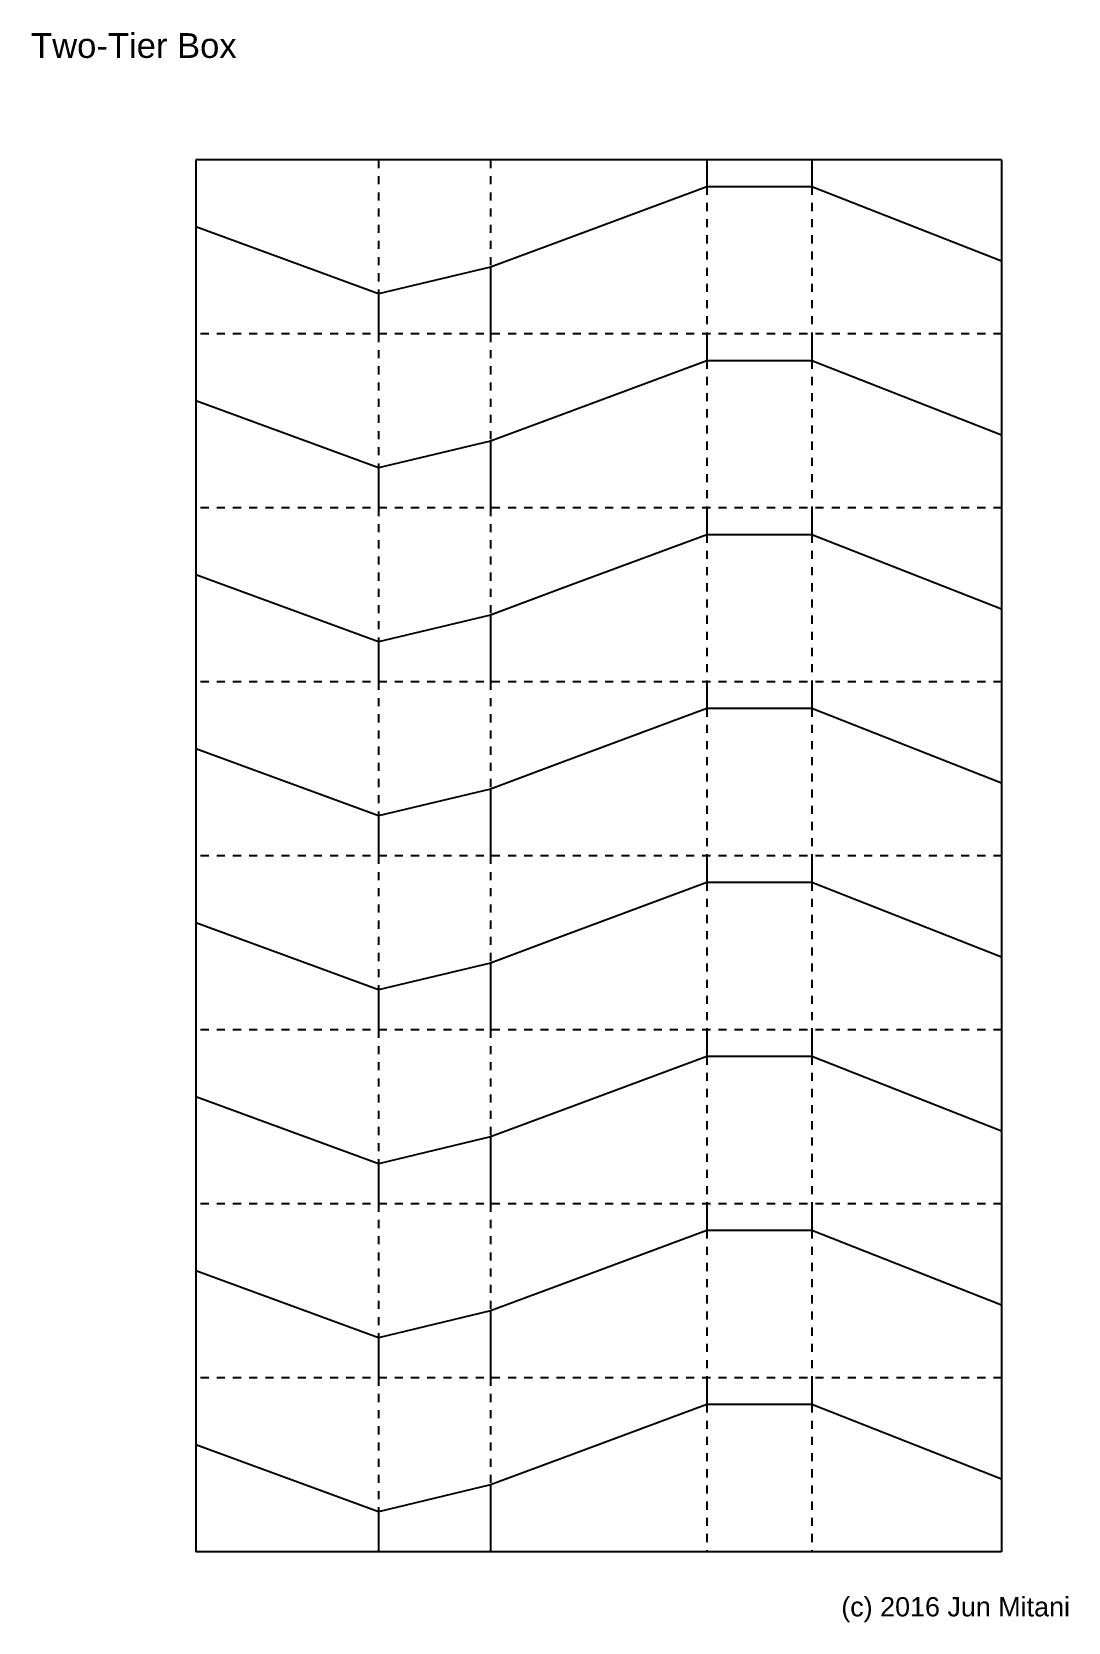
# Model space of a CAD drawing. Extents: x 11 to 192, y -288 to -10.
import ezdxf

# ---------------------------------------------------------------- set-up
doc = ezdxf.new("R2010")
doc.units = 0
for name, pattern in [('AI-LINETYPE-1', [2.822222, 1.411111, -1.411111]), ('AI-LINETYPE-10', [2.822222, 1.411111, -1.411111]), ('AI-LINETYPE-11', [2.822222, 1.411111, -1.411111]), ('AI-LINETYPE-12', [2.822222, 1.411111, -1.411111]), ('AI-LINETYPE-13', [2.822222, 1.411111, -1.411111]), ('AI-LINETYPE-14', [2.822222, 1.411111, -1.411111]), ('AI-LINETYPE-15', [2.822222, 1.411111, -1.411111]), ('AI-LINETYPE-16', [2.822222, 1.411111, -1.411111]), ('AI-LINETYPE-17', [2.822222, 1.411111, -1.411111]), ('AI-LINETYPE-18', [2.822222, 1.411111, -1.411111]), ('AI-LINETYPE-19', [2.822222, 1.411111, -1.411111]), ('AI-LINETYPE-2', [2.822222, 1.411111, -1.411111]), ('AI-LINETYPE-20', [2.822222, 1.411111, -1.411111]), ('AI-LINETYPE-21', [2.822222, 1.411111, -1.411111]), ('AI-LINETYPE-22', [2.822222, 1.411111, -1.411111]), ('AI-LINETYPE-23', [2.822222, 1.411111, -1.411111]), ('AI-LINETYPE-24', [2.822222, 1.411111, -1.411111]), ('AI-LINETYPE-25', [2.822222, 1.411111, -1.411111]), ('AI-LINETYPE-26', [2.822222, 1.411111, -1.411111]), ('AI-LINETYPE-27', [2.822222, 1.411111, -1.411111]), ('AI-LINETYPE-28', [2.822222, 1.411111, -1.411111]), ('AI-LINETYPE-29', [2.822222, 1.411111, -1.411111]), ('AI-LINETYPE-3', [2.822222, 1.411111, -1.411111]), ('AI-LINETYPE-30', [2.822222, 1.411111, -1.411111]), ('AI-LINETYPE-31', [2.822222, 1.411111, -1.411111]), ('AI-LINETYPE-32', [2.822222, 1.411111, -1.411111]), ('AI-LINETYPE-33', [2.822222, 1.411111, -1.411111]), ('AI-LINETYPE-34', [2.822222, 1.411111, -1.411111]), ('AI-LINETYPE-35', [2.822222, 1.411111, -1.411111]), ('AI-LINETYPE-36', [2.822222, 1.411111, -1.411111]), ('AI-LINETYPE-37', [2.822222, 1.411111, -1.411111]), ('AI-LINETYPE-38', [2.822222, 1.411111, -1.411111]), ('AI-LINETYPE-39', [2.822222, 1.411111, -1.411111]), ('AI-LINETYPE-4', [2.822222, 1.411111, -1.411111]), ('AI-LINETYPE-5', [2.822222, 1.411111, -1.411111]), ('AI-LINETYPE-6', [2.822222, 1.411111, -1.411111]), ('AI-LINETYPE-7', [2.822222, 1.411111, -1.411111]), ('AI-LINETYPE-8', [2.822222, 1.411111, -1.411111]), ('AI-LINETYPE-9', [2.822222, 1.411111, -1.411111])]:
    doc.linetypes.add(name, pattern=pattern)
for name, color, linetype in [('CUTLINE', 7, 'CONTINUOUS'), ('MOUNTAINLINE', 7, 'CONTINUOUS'), ('TEXT', 7, 'CONTINUOUS'), ('VALLEYLINE', 7, 'CONTINUOUS')]:
    doc.layers.add(name, color=color, linetype=linetype)

# ---------------------------------------------------------------- blocks, each defined once
blk = doc.blocks.new('BLOCK_2')
at = {"layer": 'CUTLINE', "color": 7}
blk.add_lwpolyline([(180.47, -32.6), (180.47, -275.32)], dxfattribs=at)
blk = doc.blocks.new('BLOCK_3')
at = {"layer": 'CUTLINE', "color": 7}
blk.add_lwpolyline([(39.92, -32.6), (39.92, -275.32)], dxfattribs=at)
blk = doc.blocks.new('BLOCK_4')
at = {"layer": 'CUTLINE', "color": 7}
blk.add_lwpolyline([(180.47, -32.6), (39.92, -32.6)], dxfattribs=at)
blk = doc.blocks.new('BLOCK_5')
at = {"layer": 'CUTLINE', "color": 7}
blk.add_lwpolyline([(180.47, -275.32), (39.92, -275.32)], dxfattribs=at)
blk = doc.blocks.new('BLOCK_6')
at = {"layer": 'VALLEYLINE', "color": 7, "linetype": 'AI-LINETYPE-1'}
blk.add_lwpolyline([(180.47, -62.94), (39.92, -62.94)], dxfattribs=at)
blk = doc.blocks.new('BLOCK_7')
at = {"layer": 'VALLEYLINE', "color": 7, "linetype": 'AI-LINETYPE-2'}
blk.add_lwpolyline([(180.47, -93.28), (39.92, -93.28)], dxfattribs=at)
blk = doc.blocks.new('BLOCK_8')
at = {"layer": 'VALLEYLINE', "color": 7, "linetype": 'AI-LINETYPE-3'}
blk.add_lwpolyline([(180.47, -123.62), (39.92, -123.62)], dxfattribs=at)
blk = doc.blocks.new('BLOCK_9')
at = {"layer": 'VALLEYLINE', "color": 7, "linetype": 'AI-LINETYPE-4'}
blk.add_lwpolyline([(180.47, -153.96), (39.92, -153.96)], dxfattribs=at)
blk = doc.blocks.new('BLOCK_10')
at = {"layer": 'VALLEYLINE', "color": 7, "linetype": 'AI-LINETYPE-5'}
blk.add_lwpolyline([(180.47, -184.3), (39.92, -184.3)], dxfattribs=at)
blk = doc.blocks.new('BLOCK_11')
at = {"layer": 'VALLEYLINE', "color": 7, "linetype": 'AI-LINETYPE-6'}
blk.add_lwpolyline([(180.47, -214.64), (39.92, -214.64)], dxfattribs=at)
blk = doc.blocks.new('BLOCK_12')
at = {"layer": 'VALLEYLINE', "color": 7, "linetype": 'AI-LINETYPE-7'}
blk.add_lwpolyline([(180.47, -244.98), (39.92, -244.98)], dxfattribs=at)
blk = doc.blocks.new('BLOCK_13')
at = {"layer": 'VALLEYLINE', "color": 7, "linetype": 'AI-LINETYPE-8'}
blk.add_lwpolyline([(147.39, -37.27), (147.39, -62.94)], dxfattribs=at)
blk = doc.blocks.new('BLOCK_14')
at = {"layer": 'VALLEYLINE', "color": 7, "linetype": 'AI-LINETYPE-9'}
blk.add_lwpolyline([(129.08, -37.27), (129.08, -62.94)], dxfattribs=at)
blk = doc.blocks.new('BLOCK_15')
at = {"layer": 'VALLEYLINE', "color": 7, "linetype": 'AI-LINETYPE-10'}
blk.add_lwpolyline([(91.33, -32.6), (91.33, -51.29)], dxfattribs=at)
blk = doc.blocks.new('BLOCK_16')
at = {"layer": 'VALLEYLINE', "color": 7, "linetype": 'AI-LINETYPE-11'}
blk.add_lwpolyline([(71.78, -32.6), (71.78, -55.96)], dxfattribs=at)
blk = doc.blocks.new('BLOCK_17')
at = {"layer": 'VALLEYLINE', "color": 7, "linetype": 'AI-LINETYPE-12'}
blk.add_lwpolyline([(147.39, -67.61), (147.39, -93.28)], dxfattribs=at)
blk = doc.blocks.new('BLOCK_18')
at = {"layer": 'VALLEYLINE', "color": 7, "linetype": 'AI-LINETYPE-13'}
blk.add_lwpolyline([(129.08, -67.61), (129.08, -93.28)], dxfattribs=at)
blk = doc.blocks.new('BLOCK_19')
at = {"layer": 'VALLEYLINE', "color": 7, "linetype": 'AI-LINETYPE-14'}
blk.add_lwpolyline([(91.33, -62.94), (91.33, -81.63)], dxfattribs=at)
blk = doc.blocks.new('BLOCK_20')
at = {"layer": 'VALLEYLINE', "color": 7, "linetype": 'AI-LINETYPE-15'}
blk.add_lwpolyline([(71.78, -62.94), (71.78, -86.3)], dxfattribs=at)
blk = doc.blocks.new('BLOCK_21')
at = {"layer": 'VALLEYLINE', "color": 7, "linetype": 'AI-LINETYPE-16'}
blk.add_lwpolyline([(147.39, -97.95), (147.39, -123.62)], dxfattribs=at)
blk = doc.blocks.new('BLOCK_22')
at = {"layer": 'VALLEYLINE', "color": 7, "linetype": 'AI-LINETYPE-17'}
blk.add_lwpolyline([(129.08, -97.95), (129.08, -123.62)], dxfattribs=at)
blk = doc.blocks.new('BLOCK_23')
at = {"layer": 'VALLEYLINE', "color": 7, "linetype": 'AI-LINETYPE-18'}
blk.add_lwpolyline([(91.33, -93.28), (91.33, -111.97)], dxfattribs=at)
blk = doc.blocks.new('BLOCK_24')
at = {"layer": 'VALLEYLINE', "color": 7, "linetype": 'AI-LINETYPE-19'}
blk.add_lwpolyline([(71.78, -93.28), (71.78, -116.64)], dxfattribs=at)
blk = doc.blocks.new('BLOCK_25')
at = {"layer": 'VALLEYLINE', "color": 7, "linetype": 'AI-LINETYPE-20'}
blk.add_lwpolyline([(147.39, -128.29), (147.39, -153.96)], dxfattribs=at)
blk = doc.blocks.new('BLOCK_26')
at = {"layer": 'VALLEYLINE', "color": 7, "linetype": 'AI-LINETYPE-21'}
blk.add_lwpolyline([(129.08, -128.29), (129.08, -153.96)], dxfattribs=at)
blk = doc.blocks.new('BLOCK_27')
at = {"layer": 'VALLEYLINE', "color": 7, "linetype": 'AI-LINETYPE-22'}
blk.add_lwpolyline([(91.33, -123.62), (91.33, -142.31)], dxfattribs=at)
blk = doc.blocks.new('BLOCK_28')
at = {"layer": 'VALLEYLINE', "color": 7, "linetype": 'AI-LINETYPE-23'}
blk.add_lwpolyline([(71.78, -123.62), (71.78, -146.98)], dxfattribs=at)
blk = doc.blocks.new('BLOCK_29')
at = {"layer": 'VALLEYLINE', "color": 7, "linetype": 'AI-LINETYPE-24'}
blk.add_lwpolyline([(147.39, -158.63), (147.39, -184.3)], dxfattribs=at)
blk = doc.blocks.new('BLOCK_30')
at = {"layer": 'VALLEYLINE', "color": 7, "linetype": 'AI-LINETYPE-25'}
blk.add_lwpolyline([(129.08, -158.63), (129.08, -184.3)], dxfattribs=at)
blk = doc.blocks.new('BLOCK_31')
at = {"layer": 'VALLEYLINE', "color": 7, "linetype": 'AI-LINETYPE-26'}
blk.add_lwpolyline([(91.33, -153.96), (91.33, -172.65)], dxfattribs=at)
blk = doc.blocks.new('BLOCK_32')
at = {"layer": 'VALLEYLINE', "color": 7, "linetype": 'AI-LINETYPE-27'}
blk.add_lwpolyline([(71.78, -153.96), (71.78, -177.32)], dxfattribs=at)
blk = doc.blocks.new('BLOCK_33')
at = {"layer": 'VALLEYLINE', "color": 7, "linetype": 'AI-LINETYPE-28'}
blk.add_lwpolyline([(147.39, -188.97), (147.39, -214.64)], dxfattribs=at)
blk = doc.blocks.new('BLOCK_34')
at = {"layer": 'VALLEYLINE', "color": 7, "linetype": 'AI-LINETYPE-29'}
blk.add_lwpolyline([(129.08, -188.97), (129.08, -214.64)], dxfattribs=at)
blk = doc.blocks.new('BLOCK_35')
at = {"layer": 'VALLEYLINE', "color": 7, "linetype": 'AI-LINETYPE-30'}
blk.add_lwpolyline([(91.33, -184.3), (91.33, -202.99)], dxfattribs=at)
blk = doc.blocks.new('BLOCK_36')
at = {"layer": 'VALLEYLINE', "color": 7, "linetype": 'AI-LINETYPE-31'}
blk.add_lwpolyline([(71.78, -184.3), (71.78, -207.66)], dxfattribs=at)
blk = doc.blocks.new('BLOCK_37')
at = {"layer": 'VALLEYLINE', "color": 7, "linetype": 'AI-LINETYPE-32'}
blk.add_lwpolyline([(147.39, -219.31), (147.39, -244.98)], dxfattribs=at)
blk = doc.blocks.new('BLOCK_38')
at = {"layer": 'VALLEYLINE', "color": 7, "linetype": 'AI-LINETYPE-33'}
blk.add_lwpolyline([(129.08, -219.31), (129.08, -244.98)], dxfattribs=at)
blk = doc.blocks.new('BLOCK_39')
at = {"layer": 'VALLEYLINE', "color": 7, "linetype": 'AI-LINETYPE-34'}
blk.add_lwpolyline([(91.33, -214.64), (91.33, -233.33)], dxfattribs=at)
blk = doc.blocks.new('BLOCK_40')
at = {"layer": 'VALLEYLINE', "color": 7, "linetype": 'AI-LINETYPE-35'}
blk.add_lwpolyline([(71.78, -214.64), (71.78, -238)], dxfattribs=at)
blk = doc.blocks.new('BLOCK_41')
at = {"layer": 'VALLEYLINE', "color": 7, "linetype": 'AI-LINETYPE-36'}
blk.add_lwpolyline([(147.39, -249.65), (147.39, -275.32)], dxfattribs=at)
blk = doc.blocks.new('BLOCK_42')
at = {"layer": 'VALLEYLINE', "color": 7, "linetype": 'AI-LINETYPE-37'}
blk.add_lwpolyline([(129.08, -249.65), (129.08, -275.32)], dxfattribs=at)
blk = doc.blocks.new('BLOCK_43')
at = {"layer": 'VALLEYLINE', "color": 7, "linetype": 'AI-LINETYPE-38'}
blk.add_lwpolyline([(91.33, -244.98), (91.33, -263.67)], dxfattribs=at)
blk = doc.blocks.new('BLOCK_44')
at = {"layer": 'VALLEYLINE', "color": 7, "linetype": 'AI-LINETYPE-39'}
blk.add_lwpolyline([(71.78, -244.98), (71.78, -268.34)], dxfattribs=at)
blk = doc.blocks.new('BLOCK_45')
at = {"layer": 'MOUNTAINLINE', "color": 7}
blk.add_lwpolyline([(147.39, -37.27), (129.08, -37.27)], dxfattribs=at)
blk = doc.blocks.new('BLOCK_46')
at = {"layer": 'MOUNTAINLINE', "color": 7}
blk.add_lwpolyline([(129.08, -37.27), (103.91, -46.62)], dxfattribs=at)
blk = doc.blocks.new('BLOCK_47')
at = {"layer": 'MOUNTAINLINE', "color": 7}
blk.add_lwpolyline([(103.91, -46.62), (91.33, -51.29)], dxfattribs=at)
blk = doc.blocks.new('BLOCK_48')
at = {"layer": 'MOUNTAINLINE', "color": 7}
blk.add_lwpolyline([(91.33, -51.29), (71.78, -55.96)], dxfattribs=at)
blk = doc.blocks.new('BLOCK_49')
at = {"layer": 'MOUNTAINLINE', "color": 7}
blk.add_lwpolyline([(71.78, -55.96), (39.92, -44.28)], dxfattribs=at)
blk = doc.blocks.new('BLOCK_50')
at = {"layer": 'MOUNTAINLINE', "color": 7}
blk.add_lwpolyline([(147.39, -32.6), (147.39, -37.27)], dxfattribs=at)
blk = doc.blocks.new('BLOCK_51')
at = {"layer": 'MOUNTAINLINE', "color": 7}
blk.add_lwpolyline([(129.08, -32.6), (129.08, -37.27)], dxfattribs=at)
blk = doc.blocks.new('BLOCK_52')
at = {"layer": 'MOUNTAINLINE', "color": 7}
blk.add_lwpolyline([(91.33, -51.29), (91.33, -62.94)], dxfattribs=at)
blk = doc.blocks.new('BLOCK_53')
at = {"layer": 'MOUNTAINLINE', "color": 7}
blk.add_lwpolyline([(71.78, -55.96), (71.78, -62.94)], dxfattribs=at)
blk = doc.blocks.new('BLOCK_54')
at = {"layer": 'MOUNTAINLINE', "color": 7}
blk.add_lwpolyline([(147.39, -67.61), (129.08, -67.61)], dxfattribs=at)
blk = doc.blocks.new('BLOCK_55')
at = {"layer": 'MOUNTAINLINE', "color": 7}
blk.add_lwpolyline([(129.08, -67.61), (103.91, -76.96)], dxfattribs=at)
blk = doc.blocks.new('BLOCK_56')
at = {"layer": 'MOUNTAINLINE', "color": 7}
blk.add_lwpolyline([(103.91, -76.96), (91.33, -81.63)], dxfattribs=at)
blk = doc.blocks.new('BLOCK_57')
at = {"layer": 'MOUNTAINLINE', "color": 7}
blk.add_lwpolyline([(91.33, -81.63), (71.78, -86.3)], dxfattribs=at)
blk = doc.blocks.new('BLOCK_58')
at = {"layer": 'MOUNTAINLINE', "color": 7}
blk.add_lwpolyline([(71.78, -86.3), (39.92, -74.62)], dxfattribs=at)
blk = doc.blocks.new('BLOCK_59')
at = {"layer": 'MOUNTAINLINE', "color": 7}
blk.add_lwpolyline([(147.39, -62.94), (147.39, -67.61)], dxfattribs=at)
blk = doc.blocks.new('BLOCK_60')
at = {"layer": 'MOUNTAINLINE', "color": 7}
blk.add_lwpolyline([(129.08, -62.94), (129.08, -67.61)], dxfattribs=at)
blk = doc.blocks.new('BLOCK_61')
at = {"layer": 'MOUNTAINLINE', "color": 7}
blk.add_lwpolyline([(91.33, -81.63), (91.33, -93.28)], dxfattribs=at)
blk = doc.blocks.new('BLOCK_62')
at = {"layer": 'MOUNTAINLINE', "color": 7}
blk.add_lwpolyline([(71.78, -86.3), (71.78, -93.28)], dxfattribs=at)
blk = doc.blocks.new('BLOCK_63')
at = {"layer": 'MOUNTAINLINE', "color": 7}
blk.add_lwpolyline([(147.39, -97.95), (129.08, -97.95)], dxfattribs=at)
blk = doc.blocks.new('BLOCK_64')
at = {"layer": 'MOUNTAINLINE', "color": 7}
blk.add_lwpolyline([(129.08, -97.95), (103.91, -107.3)], dxfattribs=at)
blk = doc.blocks.new('BLOCK_65')
at = {"layer": 'MOUNTAINLINE', "color": 7}
blk.add_lwpolyline([(103.91, -107.3), (91.33, -111.97)], dxfattribs=at)
blk = doc.blocks.new('BLOCK_66')
at = {"layer": 'MOUNTAINLINE', "color": 7}
blk.add_lwpolyline([(91.33, -111.97), (71.78, -116.64)], dxfattribs=at)
blk = doc.blocks.new('BLOCK_67')
at = {"layer": 'MOUNTAINLINE', "color": 7}
blk.add_lwpolyline([(71.78, -116.64), (39.92, -104.96)], dxfattribs=at)
blk = doc.blocks.new('BLOCK_68')
at = {"layer": 'MOUNTAINLINE', "color": 7}
blk.add_lwpolyline([(147.39, -93.28), (147.39, -97.95)], dxfattribs=at)
blk = doc.blocks.new('BLOCK_69')
at = {"layer": 'MOUNTAINLINE', "color": 7}
blk.add_lwpolyline([(129.08, -93.28), (129.08, -97.95)], dxfattribs=at)
blk = doc.blocks.new('BLOCK_70')
at = {"layer": 'MOUNTAINLINE', "color": 7}
blk.add_lwpolyline([(91.33, -111.97), (91.33, -123.62)], dxfattribs=at)
blk = doc.blocks.new('BLOCK_71')
at = {"layer": 'MOUNTAINLINE', "color": 7}
blk.add_lwpolyline([(71.78, -116.64), (71.78, -123.62)], dxfattribs=at)
blk = doc.blocks.new('BLOCK_72')
at = {"layer": 'MOUNTAINLINE', "color": 7}
blk.add_lwpolyline([(147.39, -128.29), (129.08, -128.29)], dxfattribs=at)
blk = doc.blocks.new('BLOCK_73')
at = {"layer": 'MOUNTAINLINE', "color": 7}
blk.add_lwpolyline([(129.08, -128.29), (103.91, -137.64)], dxfattribs=at)
blk = doc.blocks.new('BLOCK_74')
at = {"layer": 'MOUNTAINLINE', "color": 7}
blk.add_lwpolyline([(103.91, -137.64), (91.33, -142.31)], dxfattribs=at)
blk = doc.blocks.new('BLOCK_75')
at = {"layer": 'MOUNTAINLINE', "color": 7}
blk.add_lwpolyline([(91.33, -142.31), (71.78, -146.98)], dxfattribs=at)
blk = doc.blocks.new('BLOCK_76')
at = {"layer": 'MOUNTAINLINE', "color": 7}
blk.add_lwpolyline([(71.78, -146.98), (39.92, -135.3)], dxfattribs=at)
blk = doc.blocks.new('BLOCK_77')
at = {"layer": 'MOUNTAINLINE', "color": 7}
blk.add_lwpolyline([(147.39, -123.62), (147.39, -128.29)], dxfattribs=at)
blk = doc.blocks.new('BLOCK_78')
at = {"layer": 'MOUNTAINLINE', "color": 7}
blk.add_lwpolyline([(129.08, -123.62), (129.08, -128.29)], dxfattribs=at)
blk = doc.blocks.new('BLOCK_79')
at = {"layer": 'MOUNTAINLINE', "color": 7}
blk.add_lwpolyline([(91.33, -142.31), (91.33, -153.96)], dxfattribs=at)
blk = doc.blocks.new('BLOCK_80')
at = {"layer": 'MOUNTAINLINE', "color": 7}
blk.add_lwpolyline([(71.78, -146.98), (71.78, -153.96)], dxfattribs=at)
blk = doc.blocks.new('BLOCK_81')
at = {"layer": 'MOUNTAINLINE', "color": 7}
blk.add_lwpolyline([(147.39, -158.63), (129.08, -158.63)], dxfattribs=at)
blk = doc.blocks.new('BLOCK_82')
at = {"layer": 'MOUNTAINLINE', "color": 7}
blk.add_lwpolyline([(129.08, -158.63), (103.91, -167.98)], dxfattribs=at)
blk = doc.blocks.new('BLOCK_83')
at = {"layer": 'MOUNTAINLINE', "color": 7}
blk.add_lwpolyline([(103.91, -167.98), (91.33, -172.65)], dxfattribs=at)
blk = doc.blocks.new('BLOCK_84')
at = {"layer": 'MOUNTAINLINE', "color": 7}
blk.add_lwpolyline([(91.33, -172.65), (71.78, -177.32)], dxfattribs=at)
blk = doc.blocks.new('BLOCK_85')
at = {"layer": 'MOUNTAINLINE', "color": 7}
blk.add_lwpolyline([(71.78, -177.32), (39.92, -165.64)], dxfattribs=at)
blk = doc.blocks.new('BLOCK_86')
at = {"layer": 'MOUNTAINLINE', "color": 7}
blk.add_lwpolyline([(147.39, -153.96), (147.39, -158.63)], dxfattribs=at)
blk = doc.blocks.new('BLOCK_87')
at = {"layer": 'MOUNTAINLINE', "color": 7}
blk.add_lwpolyline([(129.08, -153.96), (129.08, -158.63)], dxfattribs=at)
blk = doc.blocks.new('BLOCK_88')
at = {"layer": 'MOUNTAINLINE', "color": 7}
blk.add_lwpolyline([(91.33, -172.65), (91.33, -184.3)], dxfattribs=at)
blk = doc.blocks.new('BLOCK_89')
at = {"layer": 'MOUNTAINLINE', "color": 7}
blk.add_lwpolyline([(71.78, -177.32), (71.78, -184.3)], dxfattribs=at)
blk = doc.blocks.new('BLOCK_90')
at = {"layer": 'MOUNTAINLINE', "color": 7}
blk.add_lwpolyline([(147.39, -188.97), (129.08, -188.97)], dxfattribs=at)
blk = doc.blocks.new('BLOCK_91')
at = {"layer": 'MOUNTAINLINE', "color": 7}
blk.add_lwpolyline([(129.08, -188.97), (103.91, -198.32)], dxfattribs=at)
blk = doc.blocks.new('BLOCK_92')
at = {"layer": 'MOUNTAINLINE', "color": 7}
blk.add_lwpolyline([(103.91, -198.32), (91.33, -202.99)], dxfattribs=at)
blk = doc.blocks.new('BLOCK_93')
at = {"layer": 'MOUNTAINLINE', "color": 7}
blk.add_lwpolyline([(91.33, -202.99), (71.78, -207.66)], dxfattribs=at)
blk = doc.blocks.new('BLOCK_94')
at = {"layer": 'MOUNTAINLINE', "color": 7}
blk.add_lwpolyline([(71.78, -207.66), (39.92, -195.98)], dxfattribs=at)
blk = doc.blocks.new('BLOCK_95')
at = {"layer": 'MOUNTAINLINE', "color": 7}
blk.add_lwpolyline([(147.39, -184.3), (147.39, -188.97)], dxfattribs=at)
blk = doc.blocks.new('BLOCK_96')
at = {"layer": 'MOUNTAINLINE', "color": 7}
blk.add_lwpolyline([(129.08, -184.3), (129.08, -188.97)], dxfattribs=at)
blk = doc.blocks.new('BLOCK_97')
at = {"layer": 'MOUNTAINLINE', "color": 7}
blk.add_lwpolyline([(91.33, -202.99), (91.33, -214.64)], dxfattribs=at)
blk = doc.blocks.new('BLOCK_98')
at = {"layer": 'MOUNTAINLINE', "color": 7}
blk.add_lwpolyline([(71.78, -207.66), (71.78, -214.64)], dxfattribs=at)
blk = doc.blocks.new('BLOCK_99')
at = {"layer": 'MOUNTAINLINE', "color": 7}
blk.add_lwpolyline([(147.39, -219.31), (129.08, -219.31)], dxfattribs=at)
blk = doc.blocks.new('BLOCK_100')
at = {"layer": 'MOUNTAINLINE', "color": 7}
blk.add_lwpolyline([(129.08, -219.31), (103.91, -228.66)], dxfattribs=at)
blk = doc.blocks.new('BLOCK_101')
at = {"layer": 'MOUNTAINLINE', "color": 7}
blk.add_lwpolyline([(103.91, -228.66), (91.33, -233.33)], dxfattribs=at)
blk = doc.blocks.new('BLOCK_102')
at = {"layer": 'MOUNTAINLINE', "color": 7}
blk.add_lwpolyline([(91.33, -233.33), (71.78, -238)], dxfattribs=at)
blk = doc.blocks.new('BLOCK_103')
at = {"layer": 'MOUNTAINLINE', "color": 7}
blk.add_lwpolyline([(71.78, -238), (39.92, -226.32)], dxfattribs=at)
blk = doc.blocks.new('BLOCK_104')
at = {"layer": 'MOUNTAINLINE', "color": 7}
blk.add_lwpolyline([(147.39, -214.64), (147.39, -219.31)], dxfattribs=at)
blk = doc.blocks.new('BLOCK_105')
at = {"layer": 'MOUNTAINLINE', "color": 7}
blk.add_lwpolyline([(129.08, -214.64), (129.08, -219.31)], dxfattribs=at)
blk = doc.blocks.new('BLOCK_106')
at = {"layer": 'MOUNTAINLINE', "color": 7}
blk.add_lwpolyline([(91.33, -233.33), (91.33, -244.98)], dxfattribs=at)
blk = doc.blocks.new('BLOCK_107')
at = {"layer": 'MOUNTAINLINE', "color": 7}
blk.add_lwpolyline([(71.78, -238), (71.78, -244.98)], dxfattribs=at)
blk = doc.blocks.new('BLOCK_108')
at = {"layer": 'MOUNTAINLINE', "color": 7}
blk.add_lwpolyline([(147.39, -249.65), (129.08, -249.65)], dxfattribs=at)
blk = doc.blocks.new('BLOCK_109')
at = {"layer": 'MOUNTAINLINE', "color": 7}
blk.add_lwpolyline([(129.08, -249.65), (103.91, -259)], dxfattribs=at)
blk = doc.blocks.new('BLOCK_110')
at = {"layer": 'MOUNTAINLINE', "color": 7}
blk.add_lwpolyline([(103.91, -259), (91.33, -263.67)], dxfattribs=at)
blk = doc.blocks.new('BLOCK_111')
at = {"layer": 'MOUNTAINLINE', "color": 7}
blk.add_lwpolyline([(91.33, -263.67), (71.78, -268.34)], dxfattribs=at)
blk = doc.blocks.new('BLOCK_112')
at = {"layer": 'MOUNTAINLINE', "color": 7}
blk.add_lwpolyline([(71.78, -268.34), (39.92, -256.66)], dxfattribs=at)
blk = doc.blocks.new('BLOCK_113')
at = {"layer": 'MOUNTAINLINE', "color": 7}
blk.add_lwpolyline([(147.39, -244.98), (147.39, -249.65)], dxfattribs=at)
blk = doc.blocks.new('BLOCK_114')
at = {"layer": 'MOUNTAINLINE', "color": 7}
blk.add_lwpolyline([(129.08, -244.98), (129.08, -249.65)], dxfattribs=at)
blk = doc.blocks.new('BLOCK_115')
at = {"layer": 'MOUNTAINLINE', "color": 7}
blk.add_lwpolyline([(91.33, -263.67), (91.33, -275.32)], dxfattribs=at)
blk = doc.blocks.new('BLOCK_116')
at = {"layer": 'MOUNTAINLINE', "color": 7}
blk.add_lwpolyline([(71.78, -268.34), (71.78, -275.32)], dxfattribs=at)
blk = doc.blocks.new('BLOCK_117')
at = {"layer": 'MOUNTAINLINE', "color": 7}
blk.add_lwpolyline([(180.47, -50.26), (147.39, -37.27)], dxfattribs=at)
blk = doc.blocks.new('BLOCK_118')
at = {"layer": 'MOUNTAINLINE', "color": 7}
blk.add_lwpolyline([(180.47, -80.6), (147.39, -67.61)], dxfattribs=at)
blk = doc.blocks.new('BLOCK_119')
at = {"layer": 'MOUNTAINLINE', "color": 7}
blk.add_lwpolyline([(180.47, -110.94), (147.39, -97.95)], dxfattribs=at)
blk = doc.blocks.new('BLOCK_120')
at = {"layer": 'MOUNTAINLINE', "color": 7}
blk.add_lwpolyline([(180.47, -141.28), (147.39, -128.29)], dxfattribs=at)
blk = doc.blocks.new('BLOCK_121')
at = {"layer": 'MOUNTAINLINE', "color": 7}
blk.add_lwpolyline([(180.47, -171.62), (147.39, -158.63)], dxfattribs=at)
blk = doc.blocks.new('BLOCK_122')
at = {"layer": 'MOUNTAINLINE', "color": 7}
blk.add_lwpolyline([(180.47, -201.96), (147.39, -188.97)], dxfattribs=at)
blk = doc.blocks.new('BLOCK_123')
at = {"layer": 'MOUNTAINLINE', "color": 7}
blk.add_lwpolyline([(180.47, -232.3), (147.39, -219.31)], dxfattribs=at)
blk = doc.blocks.new('BLOCK_124')
at = {"layer": 'MOUNTAINLINE', "color": 7}
blk.add_lwpolyline([(180.47, -262.64), (147.39, -249.65)], dxfattribs=at)

msp = doc.modelspace()

# ---------------------------------------------------------------- block references
at = {"layer": 'CUTLINE'}
for name in ['BLOCK_3', 'BLOCK_4', 'BLOCK_2', 'BLOCK_5']:
    msp.add_blockref(name, (0, 0), dxfattribs=at)
at = {"layer": 'MOUNTAINLINE'}
for name in ['BLOCK_51', 'BLOCK_50', 'BLOCK_46', 'BLOCK_45', 'BLOCK_117', 'BLOCK_49', 'BLOCK_47', 'BLOCK_48', 'BLOCK_52', 'BLOCK_53', 'BLOCK_60', 'BLOCK_59', 'BLOCK_55', 'BLOCK_54', 'BLOCK_118', 'BLOCK_58', 'BLOCK_56', 'BLOCK_57', 'BLOCK_61', 'BLOCK_62', 'BLOCK_69', 'BLOCK_68', 'BLOCK_64', 'BLOCK_63', 'BLOCK_119', 'BLOCK_67', 'BLOCK_65', 'BLOCK_66', 'BLOCK_70', 'BLOCK_71', 'BLOCK_78', 'BLOCK_77', 'BLOCK_73', 'BLOCK_72', 'BLOCK_120', 'BLOCK_76', 'BLOCK_74', 'BLOCK_75', 'BLOCK_79', 'BLOCK_80', 'BLOCK_87', 'BLOCK_86', 'BLOCK_82', 'BLOCK_81', 'BLOCK_121', 'BLOCK_85', 'BLOCK_83', 'BLOCK_84', 'BLOCK_88', 'BLOCK_89', 'BLOCK_96', 'BLOCK_95', 'BLOCK_91', 'BLOCK_90', 'BLOCK_122', 'BLOCK_94', 'BLOCK_92', 'BLOCK_93', 'BLOCK_97', 'BLOCK_98', 'BLOCK_105', 'BLOCK_104', 'BLOCK_100', 'BLOCK_99', 'BLOCK_123', 'BLOCK_103', 'BLOCK_101', 'BLOCK_102', 'BLOCK_106', 'BLOCK_107', 'BLOCK_114', 'BLOCK_113', 'BLOCK_109', 'BLOCK_108', 'BLOCK_124', 'BLOCK_112', 'BLOCK_110', 'BLOCK_111', 'BLOCK_115', 'BLOCK_116']:
    msp.add_blockref(name, (0, 0), dxfattribs=at)
at = {"layer": 'VALLEYLINE'}
for name in ['BLOCK_16', 'BLOCK_15', 'BLOCK_14', 'BLOCK_13', 'BLOCK_6', 'BLOCK_20', 'BLOCK_19', 'BLOCK_18', 'BLOCK_17', 'BLOCK_7', 'BLOCK_24', 'BLOCK_23', 'BLOCK_22', 'BLOCK_21', 'BLOCK_8', 'BLOCK_28', 'BLOCK_27', 'BLOCK_26', 'BLOCK_25', 'BLOCK_9', 'BLOCK_32', 'BLOCK_31', 'BLOCK_30', 'BLOCK_29', 'BLOCK_10', 'BLOCK_36', 'BLOCK_35', 'BLOCK_34', 'BLOCK_33', 'BLOCK_11', 'BLOCK_40', 'BLOCK_39', 'BLOCK_38', 'BLOCK_37', 'BLOCK_12', 'BLOCK_44', 'BLOCK_43', 'BLOCK_42', 'BLOCK_41']:
    msp.add_blockref(name, (0, 0), dxfattribs=at)

# ---------------------------------------------------------------- texts
at = {"layer": 'TEXT', "color": 7, "attachment_point": 7}
for s, insert, char_height in [('\\fArial|b0|i0|c0|p34;\\W1;Two-Tier Box', (11.19, -14.86), 4.318), ('\\fArial|b0|i0|c0|p34;\\W1;(c) 2016 Jun Mitani', (152.51, -287.61), 3.3584)]:
    msp.add_mtext(s, dxfattribs=dict(at, insert=insert, char_height=char_height))

doc.saveas('drawing.dxf')
